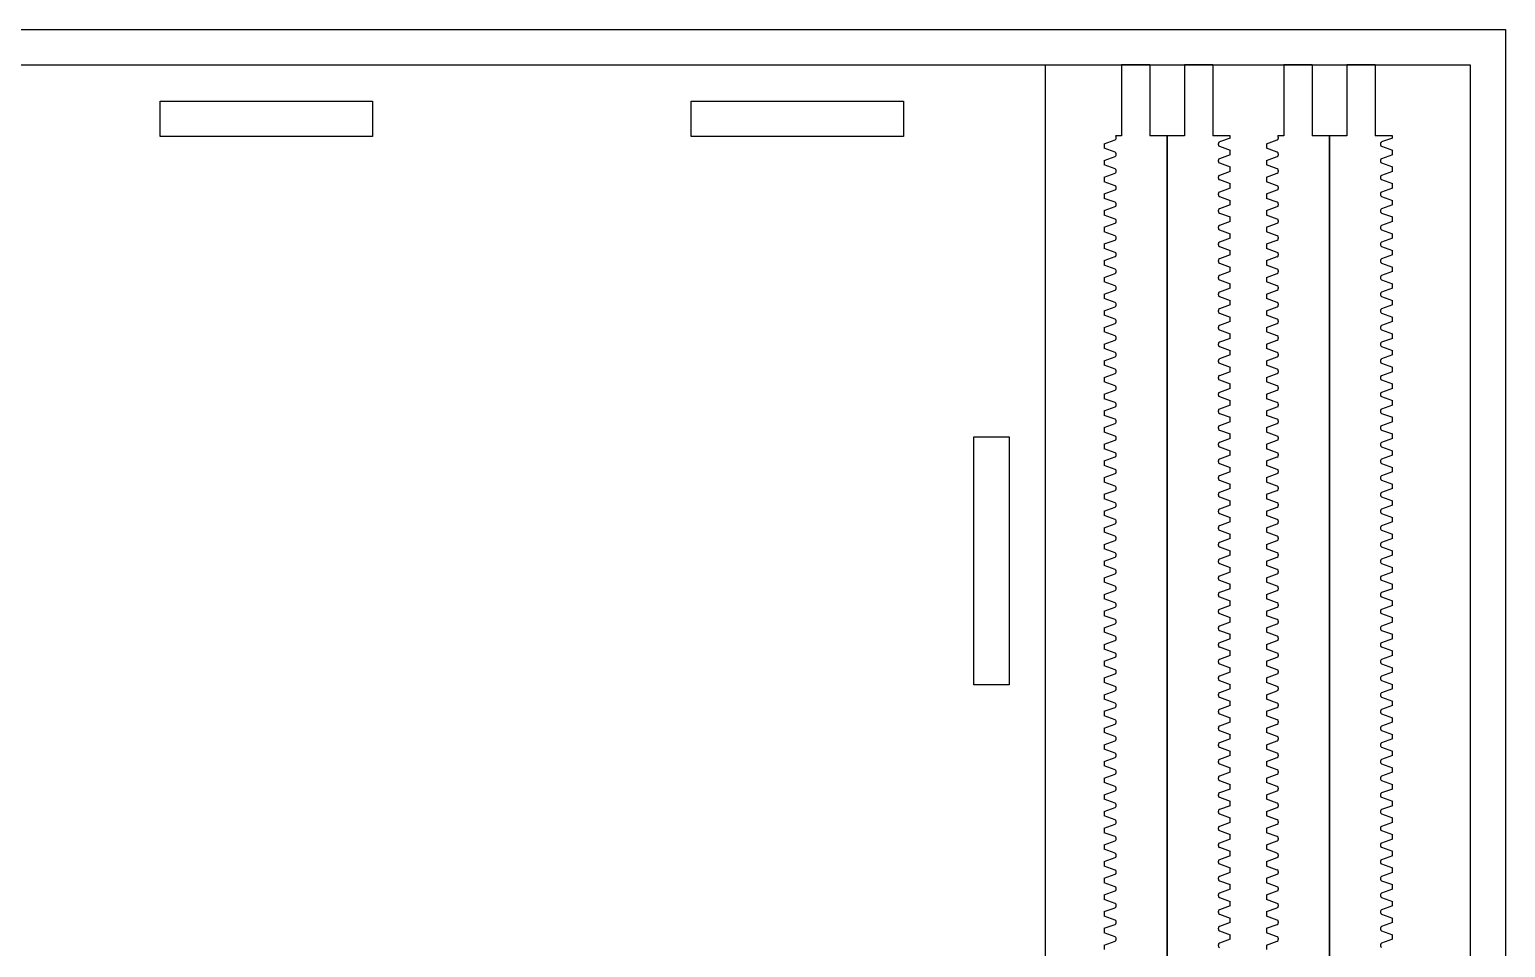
# Model space of a CAD drawing. Header units: millimetres. Extents: x 25309 to 26209, y 213925 to 214828.
# Drawn here: x 26000.1 to 26208.6, y 214698.2 to 214827.8 of the extents above; entities that cross this region are included whole.
import ezdxf

# ---------------------------------------------------------------- set-up
doc = ezdxf.new("R2010")
doc.units = ezdxf.units.MM

msp = doc.modelspace()

# ---------------------------------------------------------------- linework, layer by layer
at = {"color": 242, "linetype": 'Continuous', "lineweight": 25}
for p, q in [((25853.56, 214822.78), (26143.56, 214822.78)), ((26143.56, 214822.78), (26143.56, 214472.78)), ((26154.34, 214822.78), (26154.34, 214812.78)), ((26158.34, 214822.78), (26154.34, 214822.78)), ((26158.34, 214822.78), (26158.34, 214812.78)), ((26163.24, 214822.78), (26163.24, 214812.78)), ((26167.24, 214822.78), (26163.24, 214822.78)), ((26167.24, 214822.78), (26167.24, 214812.78)), ((26177.24, 214822.78), (26177.24, 214812.78)), ((26181.24, 214822.78), (26177.24, 214822.78)), ((26181.24, 214822.78), (26181.24, 214812.78)), ((26186.14, 214822.78), (26186.14, 214812.78)), ((26190.14, 214822.78), (26186.14, 214822.78)), ((26190.14, 214822.78), (26190.14, 214812.78)), ((26018.56, 214817.68), (26048.56, 214817.68)), ((26018.56, 214812.68), (26018.56, 214817.68)), ((26048.56, 214817.68), (26048.56, 214812.68)), ((26093.56, 214817.68), (26123.56, 214817.68)), ((26093.56, 214812.68), (26093.56, 214817.68)), ((26123.56, 214817.68), (26123.56, 214812.68)), ((26048.56, 214812.68), (26018.56, 214812.68)), ((26123.56, 214812.68), (26093.56, 214812.68)), ((26151.89, 214811.65), (26153.43, 214812.21)), ((26154.34, 214812.78), (26153.49, 214812.78)), ((26153.58, 214812.42), (26153.58, 214812.6)), ((26160.79, 214812.78), (26158.34, 214812.78)), ((26160.79, 214582.78), (26160.79, 214812.78)), ((26160.79, 214812.78), (26160.79, 214582.78)), ((26163.24, 214812.78), (26160.79, 214812.78)), ((26169.69, 214812.78), (26167.24, 214812.78)), ((26169.69, 214812.47), (26168.15, 214811.91)), ((26169.69, 214812.47), (26169.69, 214812.78)), ((26174.79, 214811.65), (26176.33, 214812.21)), ((26177.24, 214812.78), (26176.39, 214812.78)), ((26176.48, 214812.42), (26176.48, 214812.6)), ((26183.69, 214812.78), (26181.24, 214812.78)), ((26183.69, 214582.78), (26183.69, 214812.78)), ((26183.69, 214812.78), (26183.69, 214582.78)), ((26186.14, 214812.78), (26183.69, 214812.78)), ((26192.59, 214812.78), (26190.14, 214812.78)), ((26192.59, 214812.47), (26191.05, 214811.91)), ((26192.59, 214812.47), (26192.59, 214812.78)), ((26151.89, 214811.65), (26151.89, 214811.02)), ((26153.43, 214810.46), (26151.89, 214811.02)), ((26153.58, 214810.06), (26153.58, 214810.25)), ((26168, 214811.69), (26168, 214811.51)), ((26168.15, 214811.3), (26169.69, 214810.74)), ((26169.69, 214810.11), (26168.15, 214809.55)), ((26169.69, 214810.11), (26169.69, 214810.74)), ((26174.79, 214811.65), (26174.79, 214811.02)), ((26176.33, 214810.46), (26174.79, 214811.02)), ((26176.48, 214810.06), (26176.48, 214810.25)), ((26190.9, 214811.69), (26190.9, 214811.51)), ((26191.05, 214811.3), (26192.59, 214810.74)), ((26192.59, 214810.11), (26191.05, 214809.55)), ((26192.59, 214810.11), (26192.59, 214810.74)), ((26151.89, 214809.29), (26153.43, 214809.85)), ((26151.89, 214809.29), (26151.89, 214808.66)), ((26153.43, 214808.1), (26151.89, 214808.66)), ((26168, 214809.34), (26168, 214809.16)), ((26168.15, 214808.95), (26169.69, 214808.39)), ((26169.69, 214807.75), (26169.69, 214808.39)), ((26174.79, 214809.29), (26176.33, 214809.85)), ((26174.79, 214809.29), (26174.79, 214808.66)), ((26176.33, 214808.1), (26174.79, 214808.66)), ((26190.9, 214809.34), (26190.9, 214809.16)), ((26191.05, 214808.95), (26192.59, 214808.39)), ((26192.59, 214807.75), (26192.59, 214808.39)), ((26151.89, 214806.94), (26153.43, 214807.5)), ((26151.89, 214806.94), (26151.89, 214806.3)), ((26153.43, 214805.74), (26151.89, 214806.3)), ((26153.58, 214807.71), (26153.58, 214807.89)), ((26168, 214806.98), (26168, 214806.8)), ((26169.69, 214807.75), (26168.15, 214807.19)), ((26168.15, 214806.59), (26169.69, 214806.03)), ((26169.69, 214805.4), (26169.69, 214806.03)), ((26174.79, 214806.94), (26176.33, 214807.5)), ((26174.79, 214806.94), (26174.79, 214806.3)), ((26176.33, 214805.74), (26174.79, 214806.3)), ((26176.48, 214807.71), (26176.48, 214807.89)), ((26190.9, 214806.98), (26190.9, 214806.8)), ((26192.59, 214807.75), (26191.05, 214807.19)), ((26191.05, 214806.59), (26192.59, 214806.03)), ((26192.59, 214805.4), (26192.59, 214806.03)), ((26151.89, 214804.58), (26153.43, 214805.14)), ((26151.89, 214804.58), (26151.89, 214803.95)), ((26153.43, 214803.39), (26151.89, 214803.95)), ((26153.58, 214805.35), (26153.58, 214805.53)), ((26168, 214804.63), (26168, 214804.44)), ((26169.69, 214805.4), (26168.15, 214804.84)), ((26168.15, 214804.23), (26169.69, 214803.67)), ((26174.79, 214804.58), (26176.33, 214805.14)), ((26174.79, 214804.58), (26174.79, 214803.95)), ((26176.33, 214803.39), (26174.79, 214803.95)), ((26176.48, 214805.35), (26176.48, 214805.53)), ((26190.9, 214804.63), (26190.9, 214804.44)), ((26192.59, 214805.4), (26191.05, 214804.84)), ((26191.05, 214804.23), (26192.59, 214803.67)), ((26151.89, 214802.22), (26153.43, 214802.78)), ((26151.89, 214802.22), (26151.89, 214801.59)), ((26153.58, 214803), (26153.58, 214803.18)), ((26168, 214802.27), (26168, 214802.09)), ((26169.69, 214803.04), (26168.15, 214802.48)), ((26168.15, 214801.88), (26169.69, 214801.32)), ((26169.69, 214803.04), (26169.69, 214803.67)), ((26174.79, 214802.22), (26176.33, 214802.78)), ((26174.79, 214802.22), (26174.79, 214801.59)), ((26176.48, 214803), (26176.48, 214803.18)), ((26190.9, 214802.27), (26190.9, 214802.09)), ((26192.59, 214803.04), (26191.05, 214802.48)), ((26191.05, 214801.88), (26192.59, 214801.32)), ((26192.59, 214803.04), (26192.59, 214803.67)), ((26153.43, 214801.03), (26151.89, 214801.59)), ((26151.89, 214799.87), (26153.43, 214800.43)), ((26151.89, 214799.87), (26151.89, 214799.24)), ((26153.58, 214800.64), (26153.58, 214800.82)), ((26168, 214799.91), (26168, 214799.73)), ((26169.69, 214800.68), (26168.15, 214800.12)), ((26169.69, 214800.68), (26169.69, 214801.32)), ((26176.33, 214801.03), (26174.79, 214801.59)), ((26174.79, 214799.87), (26176.33, 214800.43)), ((26174.79, 214799.87), (26174.79, 214799.24)), ((26176.48, 214800.64), (26176.48, 214800.82)), ((26190.9, 214799.91), (26190.9, 214799.73)), ((26192.59, 214800.68), (26191.05, 214800.12)), ((26192.59, 214800.68), (26192.59, 214801.32)), ((26153.43, 214798.68), (26151.89, 214799.24)), ((26151.89, 214797.51), (26153.43, 214798.07)), ((26151.89, 214797.51), (26151.89, 214796.88)), ((26153.58, 214798.28), (26153.58, 214798.46)), ((26168, 214797.56), (26168, 214797.38)), ((26168.15, 214799.52), (26169.69, 214798.96)), ((26169.69, 214798.33), (26168.15, 214797.77)), ((26169.69, 214798.33), (26169.69, 214798.96)), ((26176.33, 214798.68), (26174.79, 214799.24)), ((26174.79, 214797.51), (26176.33, 214798.07)), ((26174.79, 214797.51), (26174.79, 214796.88)), ((26176.48, 214798.28), (26176.48, 214798.46)), ((26190.9, 214797.56), (26190.9, 214797.38)), ((26191.05, 214799.52), (26192.59, 214798.96)), ((26192.59, 214798.33), (26191.05, 214797.77)), ((26192.59, 214798.33), (26192.59, 214798.96)), ((26153.43, 214796.32), (26151.89, 214796.88)), ((26151.89, 214795.16), (26153.43, 214795.72)), ((26153.58, 214795.93), (26153.58, 214796.11)), ((26168.15, 214797.16), (26169.69, 214796.6)), ((26169.69, 214795.97), (26168.15, 214795.41)), ((26169.69, 214795.97), (26169.69, 214796.6)), ((26176.33, 214796.32), (26174.79, 214796.88)), ((26174.79, 214795.16), (26176.33, 214795.72)), ((26176.48, 214795.93), (26176.48, 214796.11)), ((26191.05, 214797.16), (26192.59, 214796.6)), ((26192.59, 214795.97), (26191.05, 214795.41)), ((26192.59, 214795.97), (26192.59, 214796.6)), ((26151.89, 214795.16), (26151.89, 214794.52)), ((26153.43, 214793.96), (26151.89, 214794.52)), ((26151.89, 214792.8), (26153.43, 214793.36)), ((26153.58, 214793.57), (26153.58, 214793.75)), ((26168, 214795.2), (26168, 214795.02)), ((26168.15, 214794.81), (26169.69, 214794.25)), ((26169.69, 214793.62), (26168.15, 214793.06)), ((26169.69, 214793.62), (26169.69, 214794.25)), ((26174.79, 214795.16), (26174.79, 214794.52)), ((26176.33, 214793.96), (26174.79, 214794.52)), ((26174.79, 214792.8), (26176.33, 214793.36)), ((26176.48, 214793.57), (26176.48, 214793.75)), ((26190.9, 214795.2), (26190.9, 214795.02)), ((26191.05, 214794.81), (26192.59, 214794.25)), ((26192.59, 214793.62), (26191.05, 214793.06)), ((26192.59, 214793.62), (26192.59, 214794.25)), ((26151.89, 214792.8), (26151.89, 214792.17)), ((26153.43, 214791.61), (26151.89, 214792.17)), ((26153.58, 214791.21), (26153.58, 214791.4)), ((26168, 214792.84), (26168, 214792.66)), ((26168.15, 214792.45), (26169.69, 214791.89)), ((26169.69, 214791.26), (26168.15, 214790.7)), ((26169.69, 214791.26), (26169.69, 214791.89)), ((26174.79, 214792.8), (26174.79, 214792.17)), ((26176.33, 214791.61), (26174.79, 214792.17)), ((26176.48, 214791.21), (26176.48, 214791.4)), ((26190.9, 214792.84), (26190.9, 214792.66)), ((26191.05, 214792.45), (26192.59, 214791.89)), ((26192.59, 214791.26), (26191.05, 214790.7)), ((26192.59, 214791.26), (26192.59, 214791.89)), ((26151.89, 214790.44), (26153.43, 214791)), ((26151.89, 214790.44), (26151.89, 214789.81)), ((26153.43, 214789.25), (26151.89, 214789.81)), ((26168, 214790.49), (26168, 214790.31)), ((26168.15, 214790.1), (26169.69, 214789.54)), ((26169.69, 214788.9), (26169.69, 214789.54)), ((26174.79, 214790.44), (26176.33, 214791)), ((26174.79, 214790.44), (26174.79, 214789.81)), ((26176.33, 214789.25), (26174.79, 214789.81)), ((26190.9, 214790.49), (26190.9, 214790.31)), ((26191.05, 214790.1), (26192.59, 214789.54)), ((26192.59, 214788.9), (26192.59, 214789.54)), ((26151.89, 214788.09), (26153.43, 214788.65)), ((26151.89, 214788.09), (26151.89, 214787.45)), ((26153.43, 214786.89), (26151.89, 214787.45)), ((26153.58, 214788.86), (26153.58, 214789.04)), ((26168, 214788.13), (26168, 214787.95)), ((26169.69, 214788.9), (26168.15, 214788.34)), ((26168.15, 214787.74), (26169.69, 214787.18)), ((26169.69, 214786.55), (26169.69, 214787.18)), ((26174.79, 214788.09), (26176.33, 214788.65)), ((26174.79, 214788.09), (26174.79, 214787.45)), ((26176.33, 214786.89), (26174.79, 214787.45)), ((26176.48, 214788.86), (26176.48, 214789.04)), ((26190.9, 214788.13), (26190.9, 214787.95)), ((26192.59, 214788.9), (26191.05, 214788.34)), ((26191.05, 214787.74), (26192.59, 214787.18)), ((26192.59, 214786.55), (26192.59, 214787.18)), ((26151.89, 214785.73), (26153.43, 214786.29)), ((26151.89, 214785.73), (26151.89, 214785.1)), ((26153.43, 214784.54), (26151.89, 214785.1)), ((26153.58, 214786.5), (26153.58, 214786.68)), ((26168, 214785.78), (26168, 214785.6)), ((26169.69, 214786.55), (26168.15, 214785.99)), ((26168.15, 214785.38), (26169.69, 214784.82)), ((26174.79, 214785.73), (26176.33, 214786.29)), ((26174.79, 214785.73), (26174.79, 214785.1)), ((26176.33, 214784.54), (26174.79, 214785.1)), ((26176.48, 214786.5), (26176.48, 214786.68)), ((26190.9, 214785.78), (26190.9, 214785.6)), ((26192.59, 214786.55), (26191.05, 214785.99)), ((26191.05, 214785.38), (26192.59, 214784.82)), ((26151.89, 214783.37), (26153.43, 214783.93)), ((26151.89, 214783.37), (26151.89, 214782.74)), ((26153.58, 214784.15), (26153.58, 214784.33)), ((26168, 214783.42), (26168, 214783.24)), ((26169.69, 214784.19), (26168.15, 214783.63)), ((26168.15, 214783.03), (26169.69, 214782.47)), ((26169.69, 214784.19), (26169.69, 214784.82)), ((26174.79, 214783.37), (26176.33, 214783.93)), ((26174.79, 214783.37), (26174.79, 214782.74)), ((26176.48, 214784.15), (26176.48, 214784.33)), ((26190.9, 214783.42), (26190.9, 214783.24)), ((26192.59, 214784.19), (26191.05, 214783.63)), ((26191.05, 214783.03), (26192.59, 214782.47)), ((26192.59, 214784.19), (26192.59, 214784.82)), ((26153.43, 214782.18), (26151.89, 214782.74)), ((26151.89, 214781.02), (26153.43, 214781.58)), ((26151.89, 214781.02), (26151.89, 214780.39)), ((26153.58, 214781.79), (26153.58, 214781.97)), ((26168, 214781.06), (26168, 214780.88)), ((26169.69, 214781.84), (26168.15, 214781.28)), ((26169.69, 214781.84), (26169.69, 214782.47)), ((26176.33, 214782.18), (26174.79, 214782.74)), ((26174.79, 214781.02), (26176.33, 214781.58)), ((26174.79, 214781.02), (26174.79, 214780.39)), ((26176.48, 214781.79), (26176.48, 214781.97)), ((26190.9, 214781.06), (26190.9, 214780.88)), ((26192.59, 214781.84), (26191.05, 214781.28)), ((26192.59, 214781.84), (26192.59, 214782.47)), ((26153.43, 214779.83), (26151.89, 214780.39)), ((26151.89, 214778.66), (26153.43, 214779.22)), ((26153.58, 214779.43), (26153.58, 214779.61)), ((26168.15, 214780.67), (26169.69, 214780.11)), ((26169.69, 214779.48), (26168.15, 214778.92)), ((26169.69, 214779.48), (26169.69, 214780.11)), ((26176.33, 214779.83), (26174.79, 214780.39)), ((26174.79, 214778.66), (26176.33, 214779.22)), ((26176.48, 214779.43), (26176.48, 214779.61)), ((26191.05, 214780.67), (26192.59, 214780.11)), ((26192.59, 214779.48), (26191.05, 214778.92)), ((26192.59, 214779.48), (26192.59, 214780.11)), ((26151.89, 214778.66), (26151.89, 214778.03)), ((26153.43, 214777.47), (26151.89, 214778.03)), ((26151.89, 214776.31), (26153.43, 214776.87)), ((26153.58, 214777.08), (26153.58, 214777.26)), ((26168, 214778.71), (26168, 214778.53)), ((26168.15, 214778.32), (26169.69, 214777.76)), ((26169.69, 214777.12), (26168.15, 214776.56)), ((26169.69, 214777.12), (26169.69, 214777.76)), ((26174.79, 214778.66), (26174.79, 214778.03)), ((26176.33, 214777.47), (26174.79, 214778.03)), ((26174.79, 214776.31), (26176.33, 214776.87)), ((26176.48, 214777.08), (26176.48, 214777.26)), ((26190.9, 214778.71), (26190.9, 214778.53)), ((26191.05, 214778.32), (26192.59, 214777.76)), ((26192.59, 214777.12), (26191.05, 214776.56)), ((26192.59, 214777.12), (26192.59, 214777.76)), ((26151.89, 214776.31), (26151.89, 214775.67)), ((26153.43, 214775.11), (26151.89, 214775.67)), ((26153.58, 214774.72), (26153.58, 214774.9)), ((26168, 214776.35), (26168, 214776.17)), ((26168.15, 214775.96), (26169.69, 214775.4)), ((26169.69, 214774.77), (26168.15, 214774.21)), ((26169.69, 214774.77), (26169.69, 214775.4)), ((26174.79, 214776.31), (26174.79, 214775.67)), ((26176.33, 214775.11), (26174.79, 214775.67)), ((26176.48, 214774.72), (26176.48, 214774.9)), ((26190.9, 214776.35), (26190.9, 214776.17)), ((26191.05, 214775.96), (26192.59, 214775.4)), ((26192.59, 214774.77), (26191.05, 214774.21)), ((26192.59, 214774.77), (26192.59, 214775.4)), ((26151.89, 214773.95), (26153.43, 214774.51)), ((26151.89, 214773.95), (26151.89, 214773.32)), ((26153.43, 214772.76), (26151.89, 214773.32)), ((26153.58, 214772.37), (26153.58, 214772.55)), ((26168, 214774), (26168, 214773.81)), ((26168.15, 214773.6), (26169.69, 214773.04)), ((26169.69, 214772.41), (26169.69, 214773.04)), ((26174.79, 214773.95), (26176.33, 214774.51)), ((26174.79, 214773.95), (26174.79, 214773.32)), ((26176.33, 214772.76), (26174.79, 214773.32)), ((26176.48, 214772.37), (26176.48, 214772.55)), ((26190.9, 214774), (26190.9, 214773.81)), ((26191.05, 214773.6), (26192.59, 214773.04)), ((26192.59, 214772.41), (26192.59, 214773.04)), ((26151.89, 214771.59), (26153.43, 214772.15)), ((26151.89, 214771.59), (26151.89, 214770.96)), ((26153.43, 214770.4), (26151.89, 214770.96)), ((26168, 214771.64), (26168, 214771.46)), ((26169.69, 214772.41), (26168.15, 214771.85)), ((26168.15, 214771.25), (26169.69, 214770.69)), ((26169.69, 214770.05), (26169.69, 214770.69)), ((26174.79, 214771.59), (26176.33, 214772.15)), ((26174.79, 214771.59), (26174.79, 214770.96)), ((26176.33, 214770.4), (26174.79, 214770.96)), ((26190.9, 214771.64), (26190.9, 214771.46)), ((26192.59, 214772.41), (26191.05, 214771.85)), ((26191.05, 214771.25), (26192.59, 214770.69)), ((26192.59, 214770.05), (26192.59, 214770.69)), ((26133.46, 214770.28), (26138.46, 214770.28)), ((26133.46, 214735.28), (26133.46, 214770.28)), ((26138.46, 214770.28), (26138.46, 214735.28)), ((26151.89, 214769.24), (26153.43, 214769.8)), ((26151.89, 214769.24), (26151.89, 214768.61)), ((26153.43, 214768.04), (26151.89, 214768.61)), ((26153.58, 214770.01), (26153.58, 214770.19)), ((26168, 214769.28), (26168, 214769.1)), ((26169.69, 214770.05), (26168.15, 214769.49)), ((26168.15, 214768.89), (26169.69, 214768.33)), ((26169.69, 214767.7), (26169.69, 214768.33)), ((26174.79, 214769.24), (26176.33, 214769.8)), ((26174.79, 214769.24), (26174.79, 214768.61)), ((26176.33, 214768.04), (26174.79, 214768.61)), ((26176.48, 214770.01), (26176.48, 214770.19)), ((26190.9, 214769.28), (26190.9, 214769.1)), ((26192.59, 214770.05), (26191.05, 214769.49)), ((26191.05, 214768.89), (26192.59, 214768.33)), ((26192.59, 214767.7), (26192.59, 214768.33)), ((26151.89, 214766.88), (26153.43, 214767.44)), ((26151.89, 214766.88), (26151.89, 214766.25)), ((26153.43, 214765.69), (26151.89, 214766.25)), ((26153.58, 214767.65), (26153.58, 214767.83)), ((26168, 214766.93), (26168, 214766.75)), ((26169.69, 214767.7), (26168.15, 214767.14)), ((26168.15, 214766.53), (26169.69, 214765.97)), ((26174.79, 214766.88), (26176.33, 214767.44)), ((26174.79, 214766.88), (26174.79, 214766.25)), ((26176.33, 214765.69), (26174.79, 214766.25)), ((26176.48, 214767.65), (26176.48, 214767.83)), ((26190.9, 214766.93), (26190.9, 214766.75)), ((26192.59, 214767.7), (26191.05, 214767.14)), ((26191.05, 214766.53), (26192.59, 214765.97)), ((26151.89, 214764.53), (26153.43, 214765.09)), ((26151.89, 214764.53), (26151.89, 214763.89)), ((26153.58, 214765.3), (26153.58, 214765.48)), ((26168, 214764.57), (26168, 214764.39)), ((26169.69, 214765.34), (26168.15, 214764.78)), ((26168.15, 214764.18), (26169.69, 214763.62)), ((26169.69, 214765.34), (26169.69, 214765.97)), ((26174.79, 214764.53), (26176.33, 214765.09)), ((26174.79, 214764.53), (26174.79, 214763.89)), ((26176.48, 214765.3), (26176.48, 214765.48)), ((26190.9, 214764.57), (26190.9, 214764.39)), ((26192.59, 214765.34), (26191.05, 214764.78)), ((26191.05, 214764.18), (26192.59, 214763.62)), ((26192.59, 214765.34), (26192.59, 214765.97)), ((26153.43, 214763.33), (26151.89, 214763.89)), ((26151.89, 214762.17), (26153.43, 214762.73)), ((26151.89, 214762.17), (26151.89, 214761.54)), ((26153.58, 214762.94), (26153.58, 214763.12)), ((26168, 214762.21), (26168, 214762.03)), ((26169.69, 214762.99), (26168.15, 214762.43)), ((26169.69, 214762.99), (26169.69, 214763.62)), ((26176.33, 214763.33), (26174.79, 214763.89)), ((26174.79, 214762.17), (26176.33, 214762.73)), ((26174.79, 214762.17), (26174.79, 214761.54)), ((26176.48, 214762.94), (26176.48, 214763.12)), ((26190.9, 214762.21), (26190.9, 214762.03)), ((26192.59, 214762.99), (26191.05, 214762.43)), ((26192.59, 214762.99), (26192.59, 214763.62)), ((26153.43, 214760.98), (26151.89, 214761.54)), ((26151.89, 214759.81), (26153.43, 214760.37)), ((26153.58, 214760.58), (26153.58, 214760.76)), ((26168.15, 214761.82), (26169.69, 214761.26)), ((26169.69, 214760.63), (26168.15, 214760.07)), ((26169.69, 214760.63), (26169.69, 214761.26)), ((26176.33, 214760.98), (26174.79, 214761.54)), ((26174.79, 214759.81), (26176.33, 214760.37)), ((26176.48, 214760.58), (26176.48, 214760.76)), ((26191.05, 214761.82), (26192.59, 214761.26)), ((26192.59, 214760.63), (26191.05, 214760.07)), ((26192.59, 214760.63), (26192.59, 214761.26)), ((26151.89, 214759.81), (26151.89, 214759.18)), ((26153.43, 214758.62), (26151.89, 214759.18)), ((26151.89, 214757.46), (26153.43, 214758.02)), ((26153.58, 214758.23), (26153.58, 214758.41)), ((26168, 214759.86), (26168, 214759.68)), ((26168.15, 214759.47), (26169.69, 214758.91)), ((26169.69, 214758.27), (26168.15, 214757.71)), ((26169.69, 214758.27), (26169.69, 214758.91)), ((26174.79, 214759.81), (26174.79, 214759.18)), ((26176.33, 214758.62), (26174.79, 214759.18)), ((26174.79, 214757.46), (26176.33, 214758.02)), ((26176.48, 214758.23), (26176.48, 214758.41)), ((26190.9, 214759.86), (26190.9, 214759.68)), ((26191.05, 214759.47), (26192.59, 214758.91)), ((26192.59, 214758.27), (26191.05, 214757.71)), ((26192.59, 214758.27), (26192.59, 214758.91)), ((26151.89, 214757.46), (26151.89, 214756.82)), ((26153.43, 214756.26), (26151.89, 214756.82)), ((26153.58, 214755.87), (26153.58, 214756.05)), ((26168, 214757.5), (26168, 214757.32)), ((26168.15, 214757.11), (26169.69, 214756.55)), ((26169.69, 214755.92), (26168.15, 214755.36)), ((26169.69, 214755.92), (26169.69, 214756.55)), ((26174.79, 214757.46), (26174.79, 214756.82)), ((26176.33, 214756.26), (26174.79, 214756.82)), ((26176.48, 214755.87), (26176.48, 214756.05)), ((26190.9, 214757.5), (26190.9, 214757.32)), ((26191.05, 214757.11), (26192.59, 214756.55)), ((26192.59, 214755.92), (26191.05, 214755.36)), ((26192.59, 214755.92), (26192.59, 214756.55)), ((26151.89, 214755.1), (26153.43, 214755.66)), ((26151.89, 214755.1), (26151.89, 214754.47)), ((26153.43, 214753.91), (26151.89, 214754.47)), ((26168, 214755.15), (26168, 214754.96)), ((26168.15, 214754.75), (26169.69, 214754.19)), ((26169.69, 214753.56), (26169.69, 214754.19)), ((26174.79, 214755.1), (26176.33, 214755.66)), ((26174.79, 214755.1), (26174.79, 214754.47)), ((26176.33, 214753.91), (26174.79, 214754.47)), ((26190.9, 214755.15), (26190.9, 214754.96)), ((26191.05, 214754.75), (26192.59, 214754.19)), ((26192.59, 214753.56), (26192.59, 214754.19)), ((26151.89, 214752.74), (26153.43, 214753.3)), ((26151.89, 214752.74), (26151.89, 214752.11)), ((26153.43, 214751.55), (26151.89, 214752.11)), ((26153.58, 214753.52), (26153.58, 214753.7)), ((26168, 214752.79), (26168, 214752.61)), ((26169.69, 214753.56), (26168.15, 214753)), ((26168.15, 214752.4), (26169.69, 214751.84)), ((26169.69, 214751.2), (26169.69, 214751.84)), ((26174.79, 214752.74), (26176.33, 214753.3)), ((26174.79, 214752.74), (26174.79, 214752.11)), ((26176.33, 214751.55), (26174.79, 214752.11)), ((26176.48, 214753.52), (26176.48, 214753.7)), ((26190.9, 214752.79), (26190.9, 214752.61)), ((26192.59, 214753.56), (26191.05, 214753)), ((26191.05, 214752.4), (26192.59, 214751.84)), ((26192.59, 214751.2), (26192.59, 214751.84)), ((26151.89, 214750.39), (26153.43, 214750.95)), ((26151.89, 214750.39), (26151.89, 214749.76)), ((26153.43, 214749.2), (26151.89, 214749.76)), ((26153.58, 214751.16), (26153.58, 214751.34)), ((26168, 214750.43), (26168, 214750.25)), ((26169.69, 214751.2), (26168.15, 214750.64)), ((26168.15, 214750.04), (26169.69, 214749.48)), ((26174.79, 214750.39), (26176.33, 214750.95)), ((26174.79, 214750.39), (26174.79, 214749.76)), ((26176.33, 214749.2), (26174.79, 214749.76)), ((26176.48, 214751.16), (26176.48, 214751.34)), ((26190.9, 214750.43), (26190.9, 214750.25)), ((26192.59, 214751.2), (26191.05, 214750.64)), ((26191.05, 214750.04), (26192.59, 214749.48)), ((26151.89, 214748.03), (26153.43, 214748.59)), ((26151.89, 214748.03), (26151.89, 214747.4)), ((26153.58, 214748.8), (26153.58, 214748.98)), ((26168, 214748.08), (26168, 214747.9)), ((26169.69, 214748.85), (26168.15, 214748.29)), ((26168.15, 214747.68), (26169.69, 214747.12)), ((26169.69, 214748.85), (26169.69, 214749.48)), ((26174.79, 214748.03), (26176.33, 214748.59)), ((26174.79, 214748.03), (26174.79, 214747.4)), ((26176.48, 214748.8), (26176.48, 214748.98)), ((26190.9, 214748.08), (26190.9, 214747.9)), ((26192.59, 214748.85), (26191.05, 214748.29)), ((26191.05, 214747.68), (26192.59, 214747.12)), ((26192.59, 214748.85), (26192.59, 214749.48)), ((26153.43, 214746.84), (26151.89, 214747.4)), ((26151.89, 214745.68), (26153.43, 214746.24)), ((26151.89, 214745.68), (26151.89, 214745.04)), ((26153.58, 214746.45), (26153.58, 214746.63)), ((26168, 214745.72), (26168, 214745.54)), ((26169.69, 214746.49), (26168.15, 214745.93)), ((26169.69, 214746.49), (26169.69, 214747.12)), ((26176.33, 214746.84), (26174.79, 214747.4)), ((26174.79, 214745.68), (26176.33, 214746.24)), ((26174.79, 214745.68), (26174.79, 214745.04)), ((26176.48, 214746.45), (26176.48, 214746.63)), ((26190.9, 214745.72), (26190.9, 214745.54)), ((26192.59, 214746.49), (26191.05, 214745.93)), ((26192.59, 214746.49), (26192.59, 214747.12)), ((26153.43, 214744.48), (26151.89, 214745.04)), ((26151.89, 214743.32), (26153.43, 214743.88)), ((26151.89, 214743.32), (26151.89, 214742.69)), ((26153.58, 214744.09), (26153.58, 214744.27)), ((26168, 214743.36), (26168, 214743.18)), ((26168.15, 214745.33), (26169.69, 214744.77)), ((26169.69, 214744.14), (26168.15, 214743.58)), ((26169.69, 214744.14), (26169.69, 214744.77)), ((26176.33, 214744.48), (26174.79, 214745.04)), ((26174.79, 214743.32), (26176.33, 214743.88)), ((26174.79, 214743.32), (26174.79, 214742.69)), ((26176.48, 214744.09), (26176.48, 214744.27)), ((26190.9, 214743.36), (26190.9, 214743.18)), ((26191.05, 214745.33), (26192.59, 214744.77)), ((26192.59, 214744.14), (26191.05, 214743.58)), ((26192.59, 214744.14), (26192.59, 214744.77)), ((26153.43, 214742.13), (26151.89, 214742.69)), ((26151.89, 214740.96), (26153.43, 214741.52)), ((26153.58, 214741.73), (26153.58, 214741.92)), ((26168.15, 214742.97), (26169.69, 214742.41)), ((26169.69, 214741.78), (26168.15, 214741.22)), ((26169.69, 214741.78), (26169.69, 214742.41)), ((26176.33, 214742.13), (26174.79, 214742.69)), ((26174.79, 214740.96), (26176.33, 214741.52)), ((26176.48, 214741.73), (26176.48, 214741.92)), ((26191.05, 214742.97), (26192.59, 214742.41)), ((26192.59, 214741.78), (26191.05, 214741.22)), ((26192.59, 214741.78), (26192.59, 214742.41)), ((26151.89, 214740.96), (26151.89, 214740.33)), ((26153.43, 214739.77), (26151.89, 214740.33)), ((26151.89, 214738.61), (26153.43, 214739.17)), ((26153.58, 214739.38), (26153.58, 214739.56)), ((26168, 214741.01), (26168, 214740.83)), ((26168.15, 214740.62), (26169.69, 214740.06)), ((26169.69, 214739.42), (26168.15, 214738.86)), ((26169.69, 214739.42), (26169.69, 214740.06)), ((26174.79, 214740.96), (26174.79, 214740.33)), ((26176.33, 214739.77), (26174.79, 214740.33)), ((26174.79, 214738.61), (26176.33, 214739.17)), ((26176.48, 214739.38), (26176.48, 214739.56)), ((26190.9, 214741.01), (26190.9, 214740.83)), ((26191.05, 214740.62), (26192.59, 214740.06)), ((26192.59, 214739.42), (26191.05, 214738.86)), ((26192.59, 214739.42), (26192.59, 214740.06)), ((26151.89, 214738.61), (26151.89, 214737.97)), ((26153.43, 214737.41), (26151.89, 214737.97)), ((26153.58, 214737.02), (26153.58, 214737.2)), ((26168, 214738.65), (26168, 214738.47)), ((26168.15, 214738.26), (26169.69, 214737.7)), ((26169.69, 214737.07), (26168.15, 214736.51)), ((26169.69, 214737.07), (26169.69, 214737.7)), ((26174.79, 214738.61), (26174.79, 214737.97)), ((26176.33, 214737.41), (26174.79, 214737.97)), ((26176.48, 214737.02), (26176.48, 214737.2)), ((26190.9, 214738.65), (26190.9, 214738.47)), ((26191.05, 214738.26), (26192.59, 214737.7)), ((26192.59, 214737.07), (26191.05, 214736.51)), ((26192.59, 214737.07), (26192.59, 214737.7)), ((26138.46, 214735.28), (26133.46, 214735.28)), ((26151.89, 214736.25), (26153.43, 214736.81)), ((26151.89, 214736.25), (26151.89, 214735.62)), ((26153.43, 214735.06), (26151.89, 214735.62)), ((26168, 214736.3), (26168, 214736.12)), ((26168.15, 214735.9), (26169.69, 214735.34)), ((26169.69, 214734.71), (26169.69, 214735.34)), ((26174.79, 214736.25), (26176.33, 214736.81)), ((26174.79, 214736.25), (26174.79, 214735.62)), ((26176.33, 214735.06), (26174.79, 214735.62)), ((26190.9, 214736.3), (26190.9, 214736.12)), ((26191.05, 214735.9), (26192.59, 214735.34)), ((26192.59, 214734.71), (26192.59, 214735.34)), ((26151.89, 214733.89), (26153.43, 214734.45)), ((26151.89, 214733.89), (26151.89, 214733.26)), ((26153.43, 214732.7), (26151.89, 214733.26)), ((26153.58, 214734.67), (26153.58, 214734.85)), ((26168, 214733.94), (26168, 214733.76)), ((26169.69, 214734.71), (26168.15, 214734.15)), ((26168.15, 214733.55), (26169.69, 214732.99)), ((26169.69, 214732.36), (26169.69, 214732.99)), ((26174.79, 214733.89), (26176.33, 214734.45)), ((26174.79, 214733.89), (26174.79, 214733.26)), ((26176.33, 214732.7), (26174.79, 214733.26)), ((26176.48, 214734.67), (26176.48, 214734.85)), ((26190.9, 214733.94), (26190.9, 214733.76)), ((26192.59, 214734.71), (26191.05, 214734.15)), ((26191.05, 214733.55), (26192.59, 214732.99)), ((26192.59, 214732.36), (26192.59, 214732.99)), ((26151.89, 214731.54), (26153.43, 214732.1)), ((26151.89, 214731.54), (26151.89, 214730.91)), ((26153.43, 214730.35), (26151.89, 214730.91)), ((26153.58, 214732.31), (26153.58, 214732.49)), ((26168, 214731.58), (26168, 214731.4)), ((26169.69, 214732.36), (26168.15, 214731.79)), ((26168.15, 214731.19), (26169.69, 214730.63)), ((26174.79, 214731.54), (26176.33, 214732.1)), ((26174.79, 214731.54), (26174.79, 214730.91)), ((26176.33, 214730.35), (26174.79, 214730.91)), ((26176.48, 214732.31), (26176.48, 214732.49)), ((26190.9, 214731.58), (26190.9, 214731.4)), ((26192.59, 214732.36), (26191.05, 214731.79)), ((26191.05, 214731.19), (26192.59, 214730.63)), ((26151.89, 214729.18), (26153.43, 214729.74)), ((26151.89, 214729.18), (26151.89, 214728.55)), ((26153.58, 214729.95), (26153.58, 214730.13)), ((26168, 214729.23), (26168, 214729.05)), ((26169.69, 214730), (26168.15, 214729.44)), ((26168.15, 214728.84), (26169.69, 214728.28)), ((26169.69, 214730), (26169.69, 214730.63)), ((26174.79, 214729.18), (26176.33, 214729.74)), ((26174.79, 214729.18), (26174.79, 214728.55)), ((26176.48, 214729.95), (26176.48, 214730.13)), ((26190.9, 214729.23), (26190.9, 214729.05)), ((26192.59, 214730), (26191.05, 214729.44)), ((26191.05, 214728.84), (26192.59, 214728.28)), ((26192.59, 214730), (26192.59, 214730.63)), ((26153.43, 214727.99), (26151.89, 214728.55)), ((26151.89, 214726.83), (26153.43, 214727.39)), ((26151.89, 214726.83), (26151.89, 214726.19)), ((26153.58, 214727.6), (26153.58, 214727.78)), ((26168, 214726.87), (26168, 214726.69)), ((26169.69, 214727.64), (26168.15, 214727.08)), ((26169.69, 214727.64), (26169.69, 214728.28)), ((26176.33, 214727.99), (26174.79, 214728.55)), ((26174.79, 214726.83), (26176.33, 214727.39)), ((26174.79, 214726.83), (26174.79, 214726.19)), ((26176.48, 214727.6), (26176.48, 214727.78)), ((26190.9, 214726.87), (26190.9, 214726.69)), ((26192.59, 214727.64), (26191.05, 214727.08)), ((26192.59, 214727.64), (26192.59, 214728.28)), ((26153.43, 214725.63), (26151.89, 214726.19)), ((26151.89, 214724.47), (26153.43, 214725.03)), ((26153.58, 214725.24), (26153.58, 214725.42)), ((26168.15, 214726.48), (26169.69, 214725.92)), ((26169.69, 214725.29), (26168.15, 214724.73)), ((26169.69, 214725.29), (26169.69, 214725.92)), ((26176.33, 214725.63), (26174.79, 214726.19)), ((26174.79, 214724.47), (26176.33, 214725.03)), ((26176.48, 214725.24), (26176.48, 214725.42)), ((26191.05, 214726.48), (26192.59, 214725.92)), ((26192.59, 214725.29), (26191.05, 214724.73)), ((26192.59, 214725.29), (26192.59, 214725.92)), ((26151.89, 214724.47), (26151.89, 214723.84)), ((26153.43, 214723.28), (26151.89, 214723.84)), ((26151.89, 214722.11), (26153.43, 214722.67)), ((26153.58, 214722.89), (26153.58, 214723.07)), ((26168, 214724.51), (26168, 214724.33)), ((26168.15, 214724.12), (26169.69, 214723.56)), ((26169.69, 214722.93), (26168.15, 214722.37)), ((26169.69, 214722.93), (26169.69, 214723.56)), ((26174.79, 214724.47), (26174.79, 214723.84)), ((26176.33, 214723.28), (26174.79, 214723.84)), ((26174.79, 214722.11), (26176.33, 214722.67)), ((26176.48, 214722.89), (26176.48, 214723.07)), ((26190.9, 214724.51), (26190.9, 214724.33)), ((26191.05, 214724.12), (26192.59, 214723.56)), ((26192.59, 214722.93), (26191.05, 214722.37)), ((26192.59, 214722.93), (26192.59, 214723.56)), ((26151.89, 214722.11), (26151.89, 214721.48)), ((26153.43, 214720.92), (26151.89, 214721.48)), ((26153.58, 214720.53), (26153.58, 214720.71)), ((26168, 214722.16), (26168, 214721.98)), ((26168.15, 214721.77), (26169.69, 214721.21)), ((26169.69, 214720.57), (26168.15, 214720.01)), ((26169.69, 214720.57), (26169.69, 214721.21)), ((26174.79, 214722.11), (26174.79, 214721.48)), ((26176.33, 214720.92), (26174.79, 214721.48)), ((26176.48, 214720.53), (26176.48, 214720.71)), ((26190.9, 214722.16), (26190.9, 214721.98)), ((26191.05, 214721.77), (26192.59, 214721.21)), ((26192.59, 214720.57), (26191.05, 214720.01)), ((26192.59, 214720.57), (26192.59, 214721.21)), ((26151.89, 214719.76), (26153.43, 214720.32)), ((26151.89, 214719.76), (26151.89, 214719.13)), ((26153.43, 214718.56), (26151.89, 214719.13)), ((26153.58, 214718.17), (26153.58, 214718.35)), ((26168, 214719.8), (26168, 214719.62)), ((26168.15, 214719.41), (26169.69, 214718.85)), ((26169.69, 214718.22), (26169.69, 214718.85)), ((26174.79, 214719.76), (26176.33, 214720.32)), ((26174.79, 214719.76), (26174.79, 214719.13)), ((26176.33, 214718.56), (26174.79, 214719.13)), ((26176.48, 214718.17), (26176.48, 214718.35)), ((26190.9, 214719.8), (26190.9, 214719.62)), ((26191.05, 214719.41), (26192.59, 214718.85)), ((26192.59, 214718.22), (26192.59, 214718.85)), ((26151.89, 214717.4), (26153.43, 214717.96)), ((26151.89, 214717.4), (26151.89, 214716.77)), ((26153.43, 214716.21), (26151.89, 214716.77)), ((26168, 214717.45), (26168, 214717.27)), ((26169.69, 214718.22), (26168.15, 214717.66)), ((26168.15, 214717.05), (26169.69, 214716.49)), ((26169.69, 214715.86), (26169.69, 214716.49)), ((26174.79, 214717.4), (26176.33, 214717.96)), ((26174.79, 214717.4), (26174.79, 214716.77)), ((26176.33, 214716.21), (26174.79, 214716.77)), ((26190.9, 214717.45), (26190.9, 214717.27)), ((26192.59, 214718.22), (26191.05, 214717.66)), ((26191.05, 214717.05), (26192.59, 214716.49)), ((26192.59, 214715.86), (26192.59, 214716.49)), ((26151.89, 214715.04), (26153.43, 214715.61)), ((26151.89, 214715.04), (26151.89, 214714.41)), ((26153.43, 214713.85), (26151.89, 214714.41)), ((26153.58, 214715.82), (26153.58, 214716)), ((26168, 214715.09), (26168, 214714.91)), ((26169.69, 214715.86), (26168.15, 214715.3)), ((26168.15, 214714.7), (26169.69, 214714.14)), ((26169.69, 214713.51), (26169.69, 214714.14)), ((26174.79, 214715.04), (26176.33, 214715.61)), ((26174.79, 214715.04), (26174.79, 214714.41)), ((26176.33, 214713.85), (26174.79, 214714.41)), ((26176.48, 214715.82), (26176.48, 214716)), ((26190.9, 214715.09), (26190.9, 214714.91)), ((26192.59, 214715.86), (26191.05, 214715.3)), ((26191.05, 214714.7), (26192.59, 214714.14)), ((26192.59, 214713.51), (26192.59, 214714.14)), ((26151.89, 214712.69), (26153.43, 214713.25)), ((26151.89, 214712.69), (26151.89, 214712.06)), ((26153.43, 214711.5), (26151.89, 214712.06)), ((26153.58, 214713.46), (26153.58, 214713.64)), ((26168, 214712.73), (26168, 214712.55)), ((26169.69, 214713.51), (26168.15, 214712.95)), ((26168.15, 214712.34), (26169.69, 214711.78)), ((26174.79, 214712.69), (26176.33, 214713.25)), ((26174.79, 214712.69), (26174.79, 214712.06)), ((26176.33, 214711.5), (26174.79, 214712.06)), ((26176.48, 214713.46), (26176.48, 214713.64)), ((26190.9, 214712.73), (26190.9, 214712.55)), ((26192.59, 214713.51), (26191.05, 214712.95)), ((26191.05, 214712.34), (26192.59, 214711.78)), ((26151.89, 214710.33), (26153.43, 214710.89)), ((26151.89, 214710.33), (26151.89, 214709.7)), ((26153.58, 214711.1), (26153.58, 214711.28)), ((26168, 214710.38), (26168, 214710.2)), ((26169.69, 214711.15), (26168.15, 214710.59)), ((26168.15, 214709.99), (26169.69, 214709.43)), ((26169.69, 214711.15), (26169.69, 214711.78)), ((26174.79, 214710.33), (26176.33, 214710.89)), ((26174.79, 214710.33), (26174.79, 214709.7)), ((26176.48, 214711.1), (26176.48, 214711.28)), ((26190.9, 214710.38), (26190.9, 214710.2)), ((26192.59, 214711.15), (26191.05, 214710.59)), ((26191.05, 214709.99), (26192.59, 214709.43)), ((26192.59, 214711.15), (26192.59, 214711.78)), ((26153.43, 214709.14), (26151.89, 214709.7)), ((26151.89, 214707.98), (26153.43, 214708.54)), ((26151.89, 214707.98), (26151.89, 214707.34)), ((26153.58, 214708.75), (26153.58, 214708.93)), ((26168, 214708.02), (26168, 214707.84)), ((26169.69, 214708.79), (26168.15, 214708.23)), ((26169.69, 214708.79), (26169.69, 214709.43)), ((26176.33, 214709.14), (26174.79, 214709.7)), ((26174.79, 214707.98), (26176.33, 214708.54)), ((26174.79, 214707.98), (26174.79, 214707.34)), ((26176.48, 214708.75), (26176.48, 214708.93)), ((26190.9, 214708.02), (26190.9, 214707.84)), ((26192.59, 214708.79), (26191.05, 214708.23)), ((26192.59, 214708.79), (26192.59, 214709.43)), ((26153.43, 214706.78), (26151.89, 214707.34)), ((26151.89, 214705.62), (26153.43, 214706.18)), ((26153.58, 214706.39), (26153.58, 214706.57)), ((26168.15, 214707.63), (26169.69, 214707.07)), ((26169.69, 214706.44), (26168.15, 214705.88)), ((26169.69, 214706.44), (26169.69, 214707.07)), ((26176.33, 214706.78), (26174.79, 214707.34)), ((26174.79, 214705.62), (26176.33, 214706.18)), ((26176.48, 214706.39), (26176.48, 214706.57)), ((26191.05, 214707.63), (26192.59, 214707.07)), ((26192.59, 214706.44), (26191.05, 214705.88)), ((26192.59, 214706.44), (26192.59, 214707.07)), ((26151.89, 214705.62), (26151.89, 214704.99)), ((26153.43, 214704.43), (26151.89, 214704.99)), ((26151.89, 214703.26), (26153.43, 214703.82)), ((26153.58, 214704.04), (26153.58, 214704.22)), ((26168, 214705.67), (26168, 214705.48)), ((26168.15, 214705.27), (26169.69, 214704.71)), ((26169.69, 214704.08), (26168.15, 214703.52)), ((26169.69, 214704.08), (26169.69, 214704.71)), ((26174.79, 214705.62), (26174.79, 214704.99)), ((26176.33, 214704.43), (26174.79, 214704.99)), ((26174.79, 214703.26), (26176.33, 214703.82)), ((26176.48, 214704.04), (26176.48, 214704.22)), ((26190.9, 214705.67), (26190.9, 214705.48)), ((26191.05, 214705.27), (26192.59, 214704.71)), ((26192.59, 214704.08), (26191.05, 214703.52)), ((26192.59, 214704.08), (26192.59, 214704.71)), ((26151.89, 214703.26), (26151.89, 214702.63)), ((26153.43, 214702.07), (26151.89, 214702.63)), ((26153.58, 214701.68), (26153.58, 214701.86)), ((26168, 214703.31), (26168, 214703.13)), ((26168.15, 214702.92), (26169.69, 214702.36)), ((26169.69, 214701.72), (26168.15, 214701.16)), ((26169.69, 214701.72), (26169.69, 214702.36)), ((26174.79, 214703.26), (26174.79, 214702.63)), ((26176.33, 214702.07), (26174.79, 214702.63)), ((26176.48, 214701.68), (26176.48, 214701.86)), ((26190.9, 214703.31), (26190.9, 214703.13)), ((26191.05, 214702.92), (26192.59, 214702.36)), ((26192.59, 214701.72), (26191.05, 214701.16)), ((26192.59, 214701.72), (26192.59, 214702.36)), ((26151.89, 214700.91), (26153.43, 214701.47)), ((26151.89, 214700.91), (26151.89, 214700.28)), ((26153.43, 214699.72), (26151.89, 214700.28)), ((26168, 214700.95), (26168, 214700.77)), ((26168.15, 214700.56), (26169.69, 214700)), ((26169.69, 214699.37), (26169.69, 214700)), ((26174.79, 214700.91), (26176.33, 214701.47)), ((26174.79, 214700.91), (26174.79, 214700.28)), ((26176.33, 214699.72), (26174.79, 214700.28)), ((26190.9, 214700.95), (26190.9, 214700.77)), ((26191.05, 214700.56), (26192.59, 214700)), ((26192.59, 214699.37), (26192.59, 214700)), ((26151.89, 214698.55), (26153.43, 214699.11)), ((26151.89, 214698.55), (26151.89, 214697.92)), ((26153.58, 214699.32), (26153.58, 214699.5)), ((26168, 214698.6), (26168, 214698.42)), ((26169.69, 214699.37), (26168.15, 214698.81)), ((26174.79, 214698.55), (26176.33, 214699.11)), ((26174.79, 214698.55), (26174.79, 214697.92)), ((26176.48, 214699.32), (26176.48, 214699.5)), ((26190.9, 214698.6), (26190.9, 214698.42)), ((26192.59, 214699.37), (26191.05, 214698.81))]:
    msp.add_line(p, q, dxfattribs=at)
at = {"color": 30}
msp.add_lwpolyline([(25308.56, 214827.78), (26208.56, 214827.78), (26208.56, 214377.78), (25308.56, 214377.78)], close=True, dxfattribs=at)
msp.add_lwpolyline([(25313.56, 214822.78), (26203.56, 214822.78), (26203.56, 214382.78), (25313.56, 214382.78)], close=True)
at = {"color": 242, "linetype": 'Continuous', "lineweight": 25}
for centre, start, end in [((26153.35, 214812.42), 290, 0), ((26153.35, 214812.6), 0, 53.4514), ((26176.25, 214812.42), 290, 0), ((26176.25, 214812.6), 0, 53.4514), ((26153.35, 214810.25), 0, 70), ((26153.35, 214810.06), 290, 0), ((26168.23, 214811.69), 110, 180), ((26168.23, 214811.51), 180, 250), ((26176.25, 214810.25), 0, 70), ((26176.25, 214810.06), 290, 0), ((26191.13, 214811.69), 110, 180), ((26191.13, 214811.51), 180, 250), ((26153.35, 214807.89), 0, 70), ((26168.23, 214809.34), 110, 180), ((26168.23, 214809.16), 180, 250), ((26176.25, 214807.89), 0, 70), ((26191.13, 214809.34), 110, 180), ((26191.13, 214809.16), 180, 250), ((26153.35, 214807.71), 290, 0), ((26168.23, 214806.98), 110, 180), ((26168.23, 214806.8), 180, 250), ((26176.25, 214807.71), 290, 0), ((26191.13, 214806.98), 110, 180), ((26191.13, 214806.8), 180, 250), ((26153.35, 214805.53), 0, 70), ((26153.35, 214805.35), 290, 0), ((26168.23, 214804.63), 110, 180), ((26168.23, 214804.44), 180, 250), ((26176.25, 214805.53), 0, 70), ((26176.25, 214805.35), 290, 0), ((26191.13, 214804.63), 110, 180), ((26191.13, 214804.44), 180, 250), ((26153.35, 214803.18), 0, 70), ((26153.35, 214803), 290, 0), ((26168.23, 214802.27), 110, 180), ((26168.23, 214802.09), 180, 250), ((26176.25, 214803.18), 0, 70), ((26176.25, 214803), 290, 0), ((26191.13, 214802.27), 110, 180), ((26191.13, 214802.09), 180, 250), ((26153.35, 214800.82), 0, 70), ((26153.35, 214800.64), 290, 0), ((26168.23, 214799.91), 110, 180), ((26168.23, 214799.73), 180, 250), ((26176.25, 214800.82), 0, 70), ((26176.25, 214800.64), 290, 0), ((26191.13, 214799.91), 110, 180), ((26191.13, 214799.73), 180, 250), ((26153.35, 214798.46), 0, 70), ((26153.35, 214798.28), 290, 0), ((26168.23, 214797.56), 110, 180), ((26176.25, 214798.46), 0, 70), ((26176.25, 214798.28), 290, 0), ((26191.13, 214797.56), 110, 180), ((26153.35, 214796.11), 0, 70), ((26153.35, 214795.93), 290, 0), ((26168.23, 214797.38), 180, 250), ((26168.23, 214795.2), 110, 180), ((26176.25, 214796.11), 0, 70), ((26176.25, 214795.93), 290, 0), ((26191.13, 214797.38), 180, 250), ((26191.13, 214795.2), 110, 180), ((26153.35, 214793.75), 0, 70), ((26153.35, 214793.57), 290, 0), ((26168.23, 214795.02), 180, 250), ((26176.25, 214793.75), 0, 70), ((26176.25, 214793.57), 290, 0), ((26191.13, 214795.02), 180, 250), ((26153.35, 214791.4), 0, 70), ((26168.23, 214792.84), 110, 180), ((26168.23, 214792.66), 180, 250), ((26176.25, 214791.4), 0, 70), ((26191.13, 214792.84), 110, 180), ((26191.13, 214792.66), 180, 250), ((26153.35, 214791.21), 290, 0), ((26153.35, 214789.04), 0, 70), ((26168.23, 214790.49), 110, 180), ((26168.23, 214790.31), 180, 250), ((26176.25, 214791.21), 290, 0), ((26176.25, 214789.04), 0, 70), ((26191.13, 214790.49), 110, 180), ((26191.13, 214790.31), 180, 250), ((26153.35, 214788.86), 290, 0), ((26168.23, 214788.13), 110, 180), ((26168.23, 214787.95), 180, 250), ((26176.25, 214788.86), 290, 0), ((26191.13, 214788.13), 110, 180), ((26191.13, 214787.95), 180, 250), ((26153.35, 214786.68), 0, 70), ((26153.35, 214786.5), 290, 0), ((26168.23, 214785.78), 110, 180), ((26168.23, 214785.6), 180, 250), ((26176.25, 214786.68), 0, 70), ((26176.25, 214786.5), 290, 0), ((26191.13, 214785.78), 110, 180), ((26191.13, 214785.6), 180, 250), ((26153.35, 214784.33), 0, 70), ((26153.35, 214784.15), 290, 0), ((26168.23, 214783.42), 110, 180), ((26168.23, 214783.24), 180, 250), ((26176.25, 214784.33), 0, 70), ((26176.25, 214784.15), 290, 0), ((26191.13, 214783.42), 110, 180), ((26191.13, 214783.24), 180, 250), ((26153.35, 214781.97), 0, 70), ((26153.35, 214781.79), 290, 0), ((26168.23, 214781.06), 110, 180), ((26168.23, 214780.88), 180, 250), ((26176.25, 214781.97), 0, 70), ((26176.25, 214781.79), 290, 0), ((26191.13, 214781.06), 110, 180), ((26191.13, 214780.88), 180, 250), ((26153.35, 214779.61), 0, 70), ((26153.35, 214779.43), 290, 0), ((26168.23, 214778.71), 110, 180), ((26176.25, 214779.61), 0, 70), ((26176.25, 214779.43), 290, 0), ((26191.13, 214778.71), 110, 180), ((26153.35, 214777.26), 0, 70), ((26153.35, 214777.08), 290, 0), ((26168.23, 214778.53), 180, 250), ((26176.25, 214777.26), 0, 70), ((26176.25, 214777.08), 290, 0), ((26191.13, 214778.53), 180, 250), ((26153.35, 214774.9), 0, 70), ((26153.35, 214774.72), 290, 0), ((26168.23, 214776.35), 110, 180), ((26168.23, 214776.17), 180, 250), ((26176.25, 214774.9), 0, 70), ((26176.25, 214774.72), 290, 0), ((26191.13, 214776.35), 110, 180), ((26191.13, 214776.17), 180, 250), ((26153.35, 214772.55), 0, 70), ((26168.23, 214774), 110, 180), ((26168.23, 214773.81), 180, 250), ((26176.25, 214772.55), 0, 70), ((26191.13, 214774), 110, 180), ((26191.13, 214773.81), 180, 250), ((26153.35, 214772.37), 290, 0), ((26153.35, 214770.19), 0, 70), ((26168.23, 214771.64), 110, 180), ((26168.23, 214771.46), 180, 250), ((26176.25, 214772.37), 290, 0), ((26176.25, 214770.19), 0, 70), ((26191.13, 214771.64), 110, 180), ((26191.13, 214771.46), 180, 250), ((26153.35, 214770.01), 290, 0), ((26168.23, 214769.28), 110, 180), ((26168.23, 214769.1), 180, 250), ((26176.25, 214770.01), 290, 0), ((26191.13, 214769.28), 110, 180), ((26191.13, 214769.1), 180, 250), ((26153.35, 214767.83), 0, 70), ((26153.35, 214767.65), 290, 0), ((26168.23, 214766.93), 110, 180), ((26168.23, 214766.75), 180, 250), ((26176.25, 214767.83), 0, 70), ((26176.25, 214767.65), 290, 0), ((26191.13, 214766.93), 110, 180), ((26191.13, 214766.75), 180, 250), ((26153.35, 214765.48), 0, 70), ((26153.35, 214765.3), 290, 0), ((26168.23, 214764.57), 110, 180), ((26168.23, 214764.39), 180, 250), ((26176.25, 214765.48), 0, 70), ((26176.25, 214765.3), 290, 0), ((26191.13, 214764.57), 110, 180), ((26191.13, 214764.39), 180, 250), ((26153.35, 214763.12), 0, 70), ((26153.35, 214762.94), 290, 0), ((26168.23, 214762.21), 110, 180), ((26176.25, 214763.12), 0, 70), ((26176.25, 214762.94), 290, 0), ((26191.13, 214762.21), 110, 180), ((26153.35, 214760.76), 0, 70), ((26153.35, 214760.58), 290, 0), ((26168.23, 214762.03), 180, 250), ((26168.23, 214759.86), 110, 180), ((26176.25, 214760.76), 0, 70), ((26176.25, 214760.58), 290, 0), ((26191.13, 214762.03), 180, 250), ((26191.13, 214759.86), 110, 180), ((26153.35, 214758.41), 0, 70), ((26153.35, 214758.23), 290, 0), ((26168.23, 214759.68), 180, 250), ((26176.25, 214758.41), 0, 70), ((26176.25, 214758.23), 290, 0), ((26191.13, 214759.68), 180, 250), ((26153.35, 214756.05), 0, 70), ((26153.35, 214755.87), 290, 0), ((26168.23, 214757.5), 110, 180), ((26168.23, 214757.32), 180, 250), ((26176.25, 214756.05), 0, 70), ((26176.25, 214755.87), 290, 0), ((26191.13, 214757.5), 110, 180), ((26191.13, 214757.32), 180, 250), ((26153.35, 214753.7), 0, 70), ((26168.23, 214755.15), 110, 180), ((26168.23, 214754.96), 180, 250), ((26176.25, 214753.7), 0, 70), ((26191.13, 214755.15), 110, 180), ((26191.13, 214754.96), 180, 250), ((26153.35, 214753.52), 290, 0), ((26168.23, 214752.79), 110, 180), ((26168.23, 214752.61), 180, 250), ((26176.25, 214753.52), 290, 0), ((26191.13, 214752.79), 110, 180), ((26191.13, 214752.61), 180, 250), ((26153.35, 214751.34), 0, 70), ((26153.35, 214751.16), 290, 0), ((26168.23, 214750.43), 110, 180), ((26168.23, 214750.25), 180, 250), ((26176.25, 214751.34), 0, 70), ((26176.25, 214751.16), 290, 0), ((26191.13, 214750.43), 110, 180), ((26191.13, 214750.25), 180, 250), ((26153.35, 214748.98), 0, 70), ((26153.35, 214748.8), 290, 0), ((26168.23, 214748.08), 110, 180), ((26168.23, 214747.9), 180, 250), ((26176.25, 214748.98), 0, 70), ((26176.25, 214748.8), 290, 0), ((26191.13, 214748.08), 110, 180), ((26191.13, 214747.9), 180, 250), ((26153.35, 214746.63), 0, 70), ((26153.35, 214746.45), 290, 0), ((26168.23, 214745.72), 110, 180), ((26168.23, 214745.54), 180, 250), ((26176.25, 214746.63), 0, 70), ((26176.25, 214746.45), 290, 0), ((26191.13, 214745.72), 110, 180), ((26191.13, 214745.54), 180, 250), ((26153.35, 214744.27), 0, 70), ((26153.35, 214744.09), 290, 0), ((26168.23, 214743.36), 110, 180), ((26176.25, 214744.27), 0, 70), ((26176.25, 214744.09), 290, 0), ((26191.13, 214743.36), 110, 180), ((26153.35, 214741.92), 0, 70), ((26153.35, 214741.73), 290, 0), ((26168.23, 214743.18), 180, 250), ((26168.23, 214741.01), 110, 180), ((26176.25, 214741.92), 0, 70), ((26176.25, 214741.73), 290, 0), ((26191.13, 214743.18), 180, 250), ((26191.13, 214741.01), 110, 180), ((26153.35, 214739.56), 0, 70), ((26153.35, 214739.38), 290, 0), ((26168.23, 214740.83), 180, 250), ((26176.25, 214739.56), 0, 70), ((26176.25, 214739.38), 290, 0), ((26191.13, 214740.83), 180, 250), ((26153.35, 214737.2), 0, 70), ((26168.23, 214738.65), 110, 180), ((26168.23, 214738.47), 180, 250), ((26176.25, 214737.2), 0, 70), ((26191.13, 214738.65), 110, 180), ((26191.13, 214738.47), 180, 250), ((26153.35, 214737.02), 290, 0), ((26153.35, 214734.85), 0, 70), ((26168.23, 214736.3), 110, 180), ((26168.23, 214736.12), 180, 250), ((26176.25, 214737.02), 290, 0), ((26176.25, 214734.85), 0, 70), ((26191.13, 214736.3), 110, 180), ((26191.13, 214736.12), 180, 250), ((26153.35, 214734.67), 290, 0), ((26168.23, 214733.94), 110, 180), ((26168.23, 214733.76), 180, 250), ((26176.25, 214734.67), 290, 0), ((26191.13, 214733.94), 110, 180), ((26191.13, 214733.76), 180, 250), ((26153.35, 214732.49), 0, 70), ((26153.35, 214732.31), 290, 0), ((26168.23, 214731.58), 110, 180), ((26168.23, 214731.4), 180, 250), ((26176.25, 214732.49), 0, 70), ((26176.25, 214732.31), 290, 0), ((26191.13, 214731.58), 110, 180), ((26191.13, 214731.4), 180, 250), ((26153.35, 214730.13), 0, 70), ((26153.35, 214729.95), 290, 0), ((26168.23, 214729.23), 110, 180), ((26168.23, 214729.05), 180, 250), ((26176.25, 214730.13), 0, 70), ((26176.25, 214729.95), 290, 0), ((26191.13, 214729.23), 110, 180), ((26191.13, 214729.05), 180, 250), ((26153.35, 214727.78), 0, 70), ((26153.35, 214727.6), 290, 0), ((26168.23, 214726.87), 110, 180), ((26168.23, 214726.69), 180, 250), ((26176.25, 214727.78), 0, 70), ((26176.25, 214727.6), 290, 0), ((26191.13, 214726.87), 110, 180), ((26191.13, 214726.69), 180, 250), ((26153.35, 214725.42), 0, 70), ((26153.35, 214725.24), 290, 0), ((26168.23, 214724.51), 110, 180), ((26176.25, 214725.42), 0, 70), ((26176.25, 214725.24), 290, 0), ((26191.13, 214724.51), 110, 180), ((26153.35, 214723.07), 0, 70), ((26153.35, 214722.89), 290, 0), ((26168.23, 214724.33), 180, 250), ((26176.25, 214723.07), 0, 70), ((26176.25, 214722.89), 290, 0), ((26191.13, 214724.33), 180, 250), ((26153.35, 214720.71), 0, 70), ((26153.35, 214720.53), 290, 0), ((26168.23, 214722.16), 110, 180), ((26168.23, 214721.98), 180, 250), ((26176.25, 214720.71), 0, 70), ((26176.25, 214720.53), 290, 0), ((26191.13, 214722.16), 110, 180), ((26191.13, 214721.98), 180, 250), ((26153.35, 214718.35), 0, 70), ((26168.23, 214719.8), 110, 180), ((26168.23, 214719.62), 180, 250), ((26176.25, 214718.35), 0, 70), ((26191.13, 214719.8), 110, 180), ((26191.13, 214719.62), 180, 250), ((26153.35, 214718.17), 290, 0), ((26153.35, 214716), 0, 70), ((26168.23, 214717.45), 110, 180), ((26168.23, 214717.27), 180, 250), ((26176.25, 214718.17), 290, 0), ((26176.25, 214716), 0, 70), ((26191.13, 214717.45), 110, 180), ((26191.13, 214717.27), 180, 250), ((26153.35, 214715.82), 290, 0), ((26168.23, 214715.09), 110, 180), ((26168.23, 214714.91), 180, 250), ((26176.25, 214715.82), 290, 0), ((26191.13, 214715.09), 110, 180), ((26191.13, 214714.91), 180, 250), ((26153.35, 214713.64), 0, 70), ((26153.35, 214713.46), 290, 0), ((26168.23, 214712.73), 110, 180), ((26168.23, 214712.55), 180, 250), ((26176.25, 214713.64), 0, 70), ((26176.25, 214713.46), 290, 0), ((26191.13, 214712.73), 110, 180), ((26191.13, 214712.55), 180, 250), ((26153.35, 214711.28), 0, 70), ((26153.35, 214711.1), 290, 0), ((26168.23, 214710.38), 110, 180), ((26168.23, 214710.2), 180, 250), ((26176.25, 214711.28), 0, 70), ((26176.25, 214711.1), 290, 0), ((26191.13, 214710.38), 110, 180), ((26191.13, 214710.2), 180, 250), ((26153.35, 214708.93), 0, 70), ((26153.35, 214708.75), 290, 0), ((26168.23, 214708.02), 110, 180), ((26176.25, 214708.93), 0, 70), ((26176.25, 214708.75), 290, 0), ((26191.13, 214708.02), 110, 180), ((26153.35, 214706.57), 0, 70), ((26153.35, 214706.39), 290, 0), ((26168.23, 214707.84), 180, 250), ((26168.23, 214705.67), 110, 180), ((26176.25, 214706.57), 0, 70), ((26176.25, 214706.39), 290, 0), ((26191.13, 214707.84), 180, 250), ((26191.13, 214705.67), 110, 180), ((26153.35, 214704.22), 0, 70), ((26153.35, 214704.04), 290, 0), ((26168.23, 214705.48), 180, 250), ((26176.25, 214704.22), 0, 70), ((26176.25, 214704.04), 290, 0), ((26191.13, 214705.48), 180, 250), ((26153.35, 214701.86), 0, 70), ((26153.35, 214701.68), 290, 0), ((26168.23, 214703.31), 110, 180), ((26168.23, 214703.13), 180, 250), ((26176.25, 214701.86), 0, 70), ((26176.25, 214701.68), 290, 0), ((26191.13, 214703.31), 110, 180), ((26191.13, 214703.13), 180, 250), ((26153.35, 214699.5), 0, 70), ((26168.23, 214700.95), 110, 180), ((26168.23, 214700.77), 180, 250), ((26176.25, 214699.5), 0, 70), ((26191.13, 214700.95), 110, 180), ((26191.13, 214700.77), 180, 250), ((26153.35, 214699.32), 290, 0), ((26168.23, 214698.6), 110, 180), ((26168.23, 214698.42), 180, 250), ((26176.25, 214699.32), 290, 0), ((26191.13, 214698.6), 110, 180), ((26191.13, 214698.42), 180, 250)]:
    msp.add_arc(centre, 0.225, start, end, dxfattribs=at)

doc.saveas('drawing.dxf')
